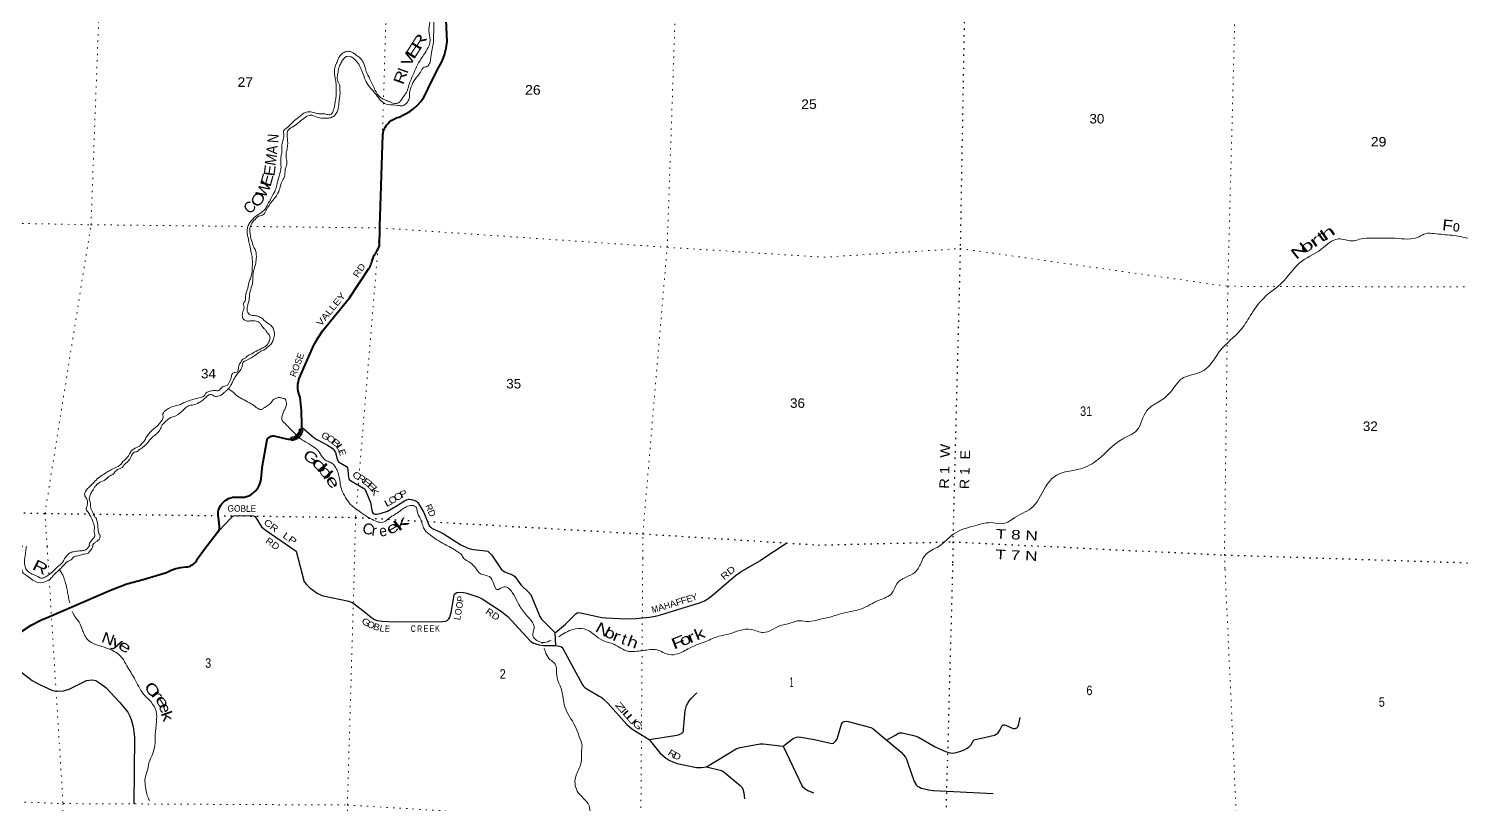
# Model space of a CAD drawing. Header units: feet. Extents: x -509309 to -252658, y -547785 to -360805.
# Drawn here: x -459270 to -432959, y -503680 to -489433 of the extents above; entities that cross this region are included whole.
import ezdxf
from ezdxf.enums import TextEntityAlignment as Align

# ---------------------------------------------------------------- set-up
doc = ezdxf.new("R2010")
doc.units = ezdxf.units.FT
doc.header["$LTSCALE"] = 80
doc.header["$PDMODE"] = 32
doc.header["$PDSIZE"] = 40
doc.linetypes.add('DOTTED', pattern=[1.5, 0.3, -1.2])
for name, color, linetype, lineweight in [('26', 7, 'Continuous', 40), ('27', 7, 'Continuous', 13), ('29', 7, 'Continuous', 25), ('39', 7, 'Continuous', 13), ('6', 7, 'DOTTED', 25), ('61', 7, 'Continuous', 13), ('7', 7, 'DOTTED', 13)]:
    doc.layers.add(name, color=color, linetype=linetype, lineweight=lineweight)
doc.layers.add('30', color=7, linetype='Continuous')
doc.layers.add('41', color=7, linetype='Continuous')

msp = doc.modelspace()

# ---------------------------------------------------------------- linework, layer by layer
at = {"layer": '26'}
for points in [[(-454254.26, -496788.14), (-454252.34, -496776.05), (-454251.76, -496771.42), (-454251.34, -496750.6), (-454253.24, -496725.41), (-454253.81, -496700.6), (-454259.51, -496448.29), (-454282.82, -496198.5), (-454294.68, -496173.12), (-454309.58, -496132.4), (-454320.15, -496090.35), (-454326.26, -496047.43), (-454327.85, -496004.1), (-454324.91, -495960.85), (-454317.45, -495918.14), (-454305.58, -495876.44), (-454261.28, -495759.49), (-454056.35, -495302.69), (-454043.16, -495273.15), (-453962.42, -495118.88), (-453865.99, -494973.9), (-453379.01, -494378.2), (-453022.19, -493839.73), (-453005.67, -493814.81), (-452994.46, -493789.73), (-452984.11, -493766.56), (-452972.9, -493741.49), (-452966.03, -493716.56), (-452933.85, -493602.35), (-452927.8, -493595.4), (-452896, -493554), (-452868.7, -493509.5), (-452846.21, -493462.4), (-452828.76, -493413.2), (-452823.48, -493117.05), (-452823.08, -493094.42), (-452822.18, -493067.05), (-452767.15, -491385.27), (-452761.34, -491351.01), (-452750.78, -491312.21), (-452736.22, -491274.73), (-452717.83, -491238.98), (-452695.8, -491205.35), (-452670.37, -491174.2), (-452641.83, -491145.89), (-452610.49, -491120.71), (-452576.68, -491098.94), (-452540.79, -491080.83), (-452503.2, -491066.57), (-452464.32, -491056.32), (-452372.28, -491009.28), (-452350.74, -490998.6), (-452271.4, -490952.49), (-452197.31, -490898.34), (-452129.29, -490836.75), (-452068.08, -490768.38), (-452014.35, -490693.99), (-451968.69, -490614.39), (-451931.6, -490530.46), (-451773.54, -490206.58), (-451734.66, -490142.81), (-451678.4, -490030.44), (-451634.2, -489912.8), (-451602.54, -489791.18), (-451583.77, -489666.93), (-451609.61, -489147.99)], [(-456045.7, -498999.66), (-455800.09, -498682.98), (-455792.4, -498675.35), (-455785.54, -498666.97), (-455779.6, -498657.91), (-455774.64, -498648.28), (-455770.71, -498638.19), (-455767.86, -498627.74), (-455766.12, -498617.05), (-455765.51, -498606.23), (-455766.02, -498595.42), (-455767.6, -498585.03), (-455774.47, -498456.42), (-455777.69, -498445.96), (-455785.34, -498413.23), (-455789.52, -498379.89), (-455790.2, -498346.28), (-455787.36, -498312.8), (-455781.03, -498279.79), (-455771.29, -498247.62), (-455758.24, -498216.65), (-455742.02, -498187.21), (-455722.82, -498159.63), (-455700.84, -498134.21), (-455676.32, -498111.22), (-455649.53, -498090.92), (-455620.77, -498073.54), (-455590.34, -498059.25), (-455558.6, -498048.23), (-455525.87, -498040.58), (-455492.52, -498036.4), (-455315.93, -498040.46), (-455305.99, -498038.4), (-455266.71, -498027.53), (-455228.79, -498012.62), (-455192.63, -497993.83), (-455158.63, -497971.36), (-455127.17, -497945.46), (-455098.59, -497916.41), (-455073.2, -497884.54), (-455051.28, -497850.18), (-455033.08, -497813.72), (-455018.78, -497775.56), (-455008.55, -497736.12), (-455002.5, -497695.82), (-454973.86, -497453.84), (-454896.16, -497016.76), (-454895.84, -497012.03), (-454894.2, -497000.63), (-454891.39, -496989.46), (-454887.42, -496978.65), (-454882.35, -496968.31), (-454876.22, -496958.56), (-454869.11, -496949.5), (-454861.09, -496941.23), (-454852.24, -496933.85), (-454842.68, -496927.44), (-454832.5, -496922.06), (-454821.81, -496917.77), (-454810.73, -496914.62), (-454799.38, -496912.65), (-454787.89, -496911.87), (-454776.38, -496912.31), (-454764.98, -496913.94), (-454513.31, -496970.61), (-454496.76, -496973.25), (-454475.92, -496974.66), (-454455.17, -496974.07)], [(-454455.17, -496974.07), (-454420.51, -496967.06), (-454393.91, -496956.93), (-454351.14, -496933.91), (-454323.82, -496911.28), (-454299.37, -496885.22), (-454286, -496865.63), (-454269.35, -496834.46), (-454254.26, -496788.14)], [(-456236.78, -499261.39), (-456218.81, -499244.23), (-456202.73, -499225.28), (-456188.72, -499204.76), (-456176.93, -499182.88), (-456173.57, -499175.45), (-456045.7, -498999.66)], [(-459404, -500503.33), (-459225.14, -500387.8), (-459035.17, -500291.61), (-458900.93, -500237.86), (-457764.01, -499748.08), (-457466.8, -499631.91), (-457166.8, -499549.16), (-456738, -499419.46), (-456654.09, -499380.49), (-456566.57, -499350.52), (-456476.39, -499329.85), (-456384.54, -499318.73), (-456372.16, -499317.97), (-456347.53, -499314.65), (-456323.39, -499308.77), (-456299.99, -499300.4), (-456277.6, -499289.63), (-456256.45, -499276.58), (-456236.78, -499261.39)]]:
    msp.add_lwpolyline(points, dxfattribs=at)
at = {"layer": '29'}
for p, q in [((-445343.44, -498880.1), (-445827.19, -499199.2)), ((-449589.87, -500760.73), (-449601.8, -500532.57))]:
    msp.add_line(p, q, dxfattribs=at)
for points in [[(-454251.02, -496754.82), (-454031.41, -496944.5), (-453979.58, -496977.3), (-453848.07, -497046.18), (-453779.88, -497083.3), (-453700.41, -497134.26), (-453667.81, -497164.84), (-453657.62, -497179.11), (-453636.81, -497216.72), (-453596.49, -497356.47), (-453588.82, -497373.82), (-453578.06, -497388.5), (-453435.5, -497472.67), (-453424.77, -497481.87), (-453413.07, -497499.61), (-453408.78, -497539.88), (-453393.18, -497678.6), (-453388.09, -497698.98), (-453376.33, -497718.42), (-453360.58, -497732.62), (-453331.58, -497749.91), (-453123.73, -497872.23), (-453111.49, -497879.87), (-453105.55, -497884.62), (-453098.25, -497890.06), (-453090.78, -497899.91), (-453077.51, -497925.95), (-452993.91, -498136.5), (-452958.67, -498308.48), (-452946.44, -498326.83), (-452922.21, -498342.68), (-452897.54, -498351.29), (-452877.16, -498353.33), (-452811.95, -498339.06), (-452681.88, -498292.18), (-452500.16, -498191.86), (-452367.72, -498102.59), (-452330.27, -498085.18), (-452290.29, -498076.09), (-452237.3, -498080.16), (-452180.25, -498096.47), (-452142.64, -498115.02), (-452123.19, -498135.2), (-452012.69, -498319.01), (-451911.74, -498563.31), (-451886.89, -498590.86), (-451858.75, -498612.24), (-451720.95, -498672.01), (-451657.01, -498703.98), (-451331.35, -498912.08), (-451216.85, -498966.97), (-451159.79, -498987.35), (-451103.34, -498997.16), (-450878.57, -499022.01), (-450839.62, -499031.36), (-450762.6, -499103.39)], [(-455780.23, -498659.14), (-455550.57, -498416.82), (-455522.17, -498388), (-455507.86, -498381.02), (-455401.89, -498376.94), (-455147.22, -498383.92), (-455110.54, -498396.15), (-454992.35, -498581.66), (-454959.03, -498615.19), (-454910.84, -498650.97), (-454360.12, -499032.89)], [(-454360.12, -499032.89), (-454207.52, -499592.38), (-454167.51, -499641.27), (-454106.93, -499703.78), (-453970.43, -499800.81), (-453909.36, -499833.16), (-453861.43, -499852.07), (-453392.07, -499948.16), (-453314.61, -499979.02), (-453108.06, -500138.92), (-452971.77, -500246.44), (-452917.88, -500282.37), (-452869.8, -500302.34), (-452777.78, -500314.71), (-452553.82, -500329.96), (-451667.76, -500321.9), (-451612.08, -500314.71), (-451583.6, -500300.68), (-451554.6, -500271.59), (-451534.84, -500239.24), (-451510.31, -500157.3), (-451455.41, -499835.72), (-451450.42, -499822.37), (-451439.65, -499809.79), (-451405.52, -499790.03), (-451355.23, -499782.84), (-451286.98, -499787.22), (-451222.31, -499799.01), (-451003.18, -499876.28), (-450940.05, -499904.37), (-450588.27, -500136.83), (-450516.66, -500190.25), (-450467.93, -500232.06), (-450059.1, -500678.49), (-450042.25, -500692.06), (-450013.51, -500711.82), (-449956.03, -500733.39), (-449894.96, -500749.56), (-449813.88, -500762.72), (-449595.87, -500760.68)], [(-450762.6, -499103.39), (-450606.24, -499339.91), (-450590.08, -499358.78), (-450557.42, -499389.69), (-450525.42, -499410.89), (-450502.96, -499420.77), (-450383.52, -499464.8), (-450365.56, -499473.78), (-450350.31, -499487.58), (-450326.05, -499516.91), (-450229.76, -499646.7), (-450075.36, -499797.97), (-450065.47, -499806.95), (-450053.47, -499821.01), (-450048.53, -499828.65), (-450041.54, -499842.44), (-449882.37, -500227.11), (-449871.2, -500246.08), (-449850.93, -500276.52), (-449832.07, -500298.08), (-449601.8, -500532.57)], [(-449601.8, -500532.57), (-449412.36, -500372.24), (-449223.16, -500178.58), (-449196.49, -500164.13), (-449172.87, -500158.81), (-449136.94, -500162.41), (-449048.68, -500183.46), (-448745.26, -500246.21), (-448668.13, -500255.85), (-448298.12, -500275.61), (-448121.49, -500267.83), (-447867.03, -500243.27), (-447762.85, -500225.3), (-447684.95, -500205.74), (-446947.37, -499980.92), (-446858.58, -499939.11), (-446778.53, -499891.08), (-446637.14, -499779.06), (-446286.37, -499477.79), (-446182.19, -499402.32), (-445827.19, -499199.2)], [(-459857, -500909.53), (-459203.19, -501404.38), (-459085.85, -501475.49), (-458830.8, -501586.9), (-458787.69, -501597.68), (-458733.01, -501602.66), (-458633.22, -501594.09), (-458526.66, -501562.51), (-458205.74, -501407.21), (-458159.04, -501396.43), (-458105.14, -501392.26), (-458036.9, -501407.21), (-457943.81, -501465.73), (-457853.7, -501536.59), (-457592.94, -501808.97), (-457451.36, -501989.4), (-457411.84, -502061.27), (-457389.77, -502120.88), (-457350.77, -502258.93), (-457332.8, -502388.31), (-457328.76, -502451.51), (-457337.84, -503672.87)], [(-449595.87, -500760.68), (-449526.72, -500773.35), (-449497.98, -500782.34), (-449478.22, -500791.32), (-449458.38, -500815.93), (-449099.22, -501484.94), (-449080.86, -501507.72), (-449056.27, -501531.16), (-449018.39, -501560.41), (-448790.32, -501690.16), (-448756.15, -501709.55), (-448725.62, -501734.71), (-448635.53, -501823.58), (-448287.34, -502212.69), (-448243.44, -502253.21), (-448190.34, -502295.35), (-447873.57, -502486.6)], [(-447873.57, -502486.6), (-447400.96, -502416.83), (-447364.53, -502409.47), (-447335.35, -502401.37), (-447299.49, -502386.51), (-447280.11, -502376.67), (-447267.09, -502369.03), (-447256.76, -502358.7), (-447250.99, -502346.98), (-447246.88, -502332.65), (-447241.93, -502302.24), (-447210.84, -501960.43), (-447202.43, -501916.2), (-447186.26, -501864.09), (-447162.91, -501819.17), (-447135.97, -501772.45), (-447104.8, -501733.33), (-447001.89, -501632.23)], [(-444836.8, -502486.1), (-444546.44, -502557.59), (-444516.51, -502559.73), (-444488.96, -502554.11), (-444452.38, -502519.09), (-444431, -502489.15), (-444415.33, -502459.25), (-444342.83, -502205.83), (-444317.7, -502172.64), (-444294.19, -502157.67), (-444257.85, -502153.39), (-444218.16, -502160.16), (-443802.51, -502271.02), (-443767.05, -502287.59), (-443576.21, -502447.94), (-443247.55, -502719.41), (-443203.95, -502769.31), (-443167.61, -502814.22), (-443148.37, -502848.44), (-443121.44, -502924.63), (-443009.66, -503260), (-442992.31, -503293.26), (-442972.63, -503320.47), (-442947.42, -503344.59), (-442911.35, -503366.02), (-442876.87, -503380.94), (-442819.15, -503398.05), (-442742.19, -503415.16), (-442655.12, -503425.63), (-441555.59, -503483.74)], [(-443513.04, -502500.12), (-443365.9, -502416.02), (-443295.18, -502371.28), (-443274.49, -502365.12), (-443236.01, -502369.39), (-443041.48, -502407.89), (-442974.58, -502425.85), (-442930.31, -502444.24), (-442624.62, -502623.5), (-442545.52, -502660.24), (-442430.08, -502707.29), (-442348.85, -502732.95), (-442299.15, -502740.38), (-442235.55, -502730.81), (-442152.18, -502705.15), (-442076.21, -502672.6), (-442032.47, -502647.41), (-441999.46, -502625.97), (-441966.2, -502591.81), (-441915.46, -502509.24), (-441908.48, -502497.71), (-441887.1, -502489.15), (-441772.85, -502465.94), (-441532.09, -502406.53), (-441502.31, -502392.92), (-441491.62, -502386.5), (-441472.39, -502371.53), (-441433.9, -502320.21), (-441391.12, -502232.75), (-441376.19, -502219.69), (-441350.53, -502219.69), (-441311.17, -502230.33), (-441220.13, -502273.16), (-441188.36, -502286.97), (-441156, -502288.13), (-441134.62, -502281.71), (-441123.93, -502275.29), (-441104.69, -502253.91), (-441093.39, -502226.66), (-441058.82, -502082.86)], [(-447873.57, -502486.6), (-447675.82, -502734.44), (-447630.36, -502779.18), (-447580.07, -502820.51), (-447506.42, -502869.03), (-447427.39, -502906.72), (-447359.13, -502928.33), (-447008.26, -503000.51), (-446919.05, -503005.59), (-446824.2, -502992.17)], [(-446824.2, -502992.17), (-446279.25, -502662.99), (-446240.09, -502646.21), (-446202.37, -502635.42), (-445834.14, -502570.73), (-445778.41, -502567.47), (-445410.82, -502610.79), (-445230.6, -502471.9), (-445169.35, -502446.92), (-445133.6, -502439.56), (-445086.9, -502443.15), (-444836.8, -502486.1)], [(-445410.82, -502610.79), (-445061.75, -503348.82), (-445015.89, -503390.54), (-444961.16, -503424.29), (-444855.71, -503468.12)], [(-446824.2, -502992.17), (-446570.59, -503050.52), (-446531.07, -503064.89), (-446495.11, -503091.15), (-446200.56, -503334.44), (-446166.44, -503372.17), (-446153.91, -503398.3), (-446135.9, -503467.41), (-446125.52, -503576.6)]]:
    msp.add_lwpolyline(points, dxfattribs=at)
at = {"layer": '39'}
msp.add_line((-449845.41, -500709.28), (-449835.82, -500732.49), dxfattribs=at)
for points in [[(-450350.35, -485054.84), (-450341.98, -485215.77), (-450330.61, -485348.68), (-450304.7, -485468.04), (-450265.48, -485551.72), (-450211.56, -485674.05), (-450170.9, -485773.83), (-450137.56, -485853.29), (-450092.4, -485939.17), (-450030.03, -486049.74), (-449962.84, -486194.62), (-449903.4, -486331.19), (-449837.02, -486441.9), (-449750.13, -486597.49), (-449685.97, -486714.15), (-449656.29, -486783.44), (-449634.84, -486858.47), (-449605.51, -486937.79), (-449541.41, -487056.45), (-449523.06, -487105.27), (-449508.43, -487145.93), (-449509.91, -487188.05), (-449533.23, -487279.61), (-449581.07, -487326.16), (-449633.51, -487332.39), (-449684.22, -487346.71), (-449739.3, -487370.93), (-449802.62, -487400.88), (-449842.36, -487445.7), (-449891.92, -487484.15), (-449969.35, -487515.63), (-450013.7, -487520.13), (-450095.94, -487517.31), (-450183.06, -487482.19), (-450249.99, -487443.75), (-450332.75, -487398.74), (-450474.04, -487361.76), (-450570.61, -487366.47), (-450753.15, -487360.2), (-450859.46, -487356.55), (-450980.15, -487418.67), (-451042.76, -487428.57), (-451170.12, -487452.31), (-451252.86, -487463.52), (-451364.04, -487483.8), (-451442.76, -487495.15), (-451489.54, -487511.61), (-451549.27, -487553.74), (-451589.58, -487614.6), (-451622, -487679.75), (-451626.99, -487763.91), (-451625.26, -487772), (-451635.04, -487878.09), (-451640.44, -487974.29), (-451658.31, -488082.1), (-451663.67, -488120.07), (-451628.27, -488141.36), (-451590.09, -488140.67), (-451553.25, -488178.08), (-451543.77, -488250.69), (-451562.95, -488282.16), (-451618.89, -488330.44), (-451680.91, -488380.51), (-451708.83, -488431.76), (-451719.54, -488507.69), (-451724.38, -488587.85), (-451730.73, -488653.89), (-451753.41, -488727.41), (-451807.18, -488827.97), (-451850.27, -488910.82), (-451865.21, -488992.63), (-451870.55, -489086.82), (-451881.62, -489172.79), (-451883.96, -489238.97), (-451900.9, -489320.71), (-451918.54, -489478.74), (-451907.33, -489559.44), (-451898.84, -489660.13), (-451917.72, -489739.8), (-451990.88, -489877.84), (-452041.79, -489954.41), (-452067.28, -489993.69), (-452120.68, -490084.22), (-452170.57, -490188.93), (-452214.24, -490287.83), (-452258.11, -490392.74), (-452293.82, -490493.92), (-452333.96, -490607), (-452399.48, -490699.12), (-452477.1, -490792.84), (-452547.87, -490806.47), (-452649.04, -490770.87), (-452738.17, -490735.68), (-452809.04, -490695.1), (-452876.63, -490618.48), (-452927.46, -490522.36), (-452976.14, -490422.3)], [(-455154.8, -493991.92), (-455138.87, -493882.03), (-455106.61, -493764.67), (-455090.67, -493654.78), (-455103.56, -493507.76), (-455141.12, -493434.18), (-455175.41, -493324.57), (-455198.51, -493239.45), (-455202.9, -493193.11), (-455210.94, -493136.61), (-455205.58, -493098.65), (-455183.05, -493029.14), (-455111.44, -492935.22), (-455024.86, -492871.93), (-455014.83, -492872.27), (-454889.44, -492734.01), (-454771.16, -492569.41), (-454705.71, -492479.29), (-454657.54, -492366.49), (-454619.05, -492243.32), (-454573.74, -492154.52), (-454556.67, -492012.54), (-454526.62, -491901.12), (-454539.27, -491804.31), (-454535.37, -491694), (-454515.78, -491594.28), (-454514.39, -491497.94), (-454523.3, -491409.29), (-454501.07, -491291.58), (-454400.3, -491224.76), (-454295.02, -491144.05), (-454187.67, -491061.39), (-454097.92, -491022.31), (-453972.68, -491058.73), (-453866.93, -491078.43), (-453772.44, -491075.65), (-453707.75, -491063.82), (-453639.79, -491015.95), (-453583.38, -490897.41), (-453568.75, -490767.4), (-453552.53, -490649.48), (-453552.86, -490545.06), (-453561.99, -490462.42), (-453586.51, -490417.4), (-453601.37, -490326.53), (-453587.94, -490230.61), (-453582.23, -490182.62), (-453562.05, -490123.07), (-453527.19, -490045.96), (-453476.57, -489977.42), (-453453.65, -489954.11), (-453382.95, -489942.48), (-453263.07, -490016.88), (-453167.87, -490164.72), (-453099.89, -490343.76), (-453032, -490468.57), (-452931.87, -490590.48), (-452847.37, -490699.8), (-452762.22, -490791.08), (-452492.91, -490842.49), (-452404.79, -490849.54), (-452330.81, -490801.88), (-452281.48, -490713.21), (-452275.93, -490613.01), (-452228.42, -490462.03), (-452155.62, -490334.02), (-452073.63, -490230.41), (-452012.41, -490146.17), (-451949.45, -490126.25), (-451898.68, -490053.69), (-451874.04, -489867.8), (-451847.87, -489752.24), (-451834.32, -489596.08), (-451829.09, -489391.45), (-451823.85, -489243.04), (-451818.82, -489100.65), (-451804.02, -489022.85), (-451702.99, -488891.78), (-451662.72, -488718.47), (-451615.35, -488571.51), (-451622.34, -488484.93), (-451639.63, -488406.03), (-451590.64, -488383.61), (-451530.48, -488329.46), (-451501.41, -488302.34), (-451469.57, -488197.01), (-451477.54, -488138.51), (-451526.65, -488050.48), (-451547.23, -488007.61), (-451551.26, -487951.25), (-451542.76, -487881.26), (-451533.49, -487789.21), (-451510.66, -487711.68), (-451483.4, -487622.26), (-451427.69, -487580), (-451306.41, -487558.06), (-451181.33, -487542.28)], [(-452976.14, -490422.3), (-453018.94, -490326.46), (-453060.17, -490242.71), (-453090.8, -490143.27), (-453142.71, -490021.01), (-453187.15, -489971.29), (-453253.51, -489916.81), (-453310.4, -489878.71), (-453363.71, -489852.78), (-453423.89, -489850.72), (-453493.08, -489876.45), (-453563.69, -489942.3), (-453596.69, -490023.49), (-453635.98, -490112.5), (-453652.93, -490194.24), (-453651.68, -490272.6), (-453640.26, -490347.28), (-453625.68, -490446.18), (-453622.43, -490524.6), (-453621.82, -490621), (-453626.52, -490697.14), (-453644.03, -490794.93), (-453654.46, -490862.84), (-453692.6, -490975.99), (-453713.72, -491005.38), (-453774.18, -491011.34), (-453845.97, -490996.82), (-453940.32, -490995.59), (-454014.05, -490979), (-454065.77, -490965.18), (-454115.85, -490961.45), (-454166.21, -490965.75), (-454256.24, -491012.85), (-454316.4, -491067.01), (-454407.35, -491140.19), (-454484.41, -491217.86), (-454540.2, -491262.13), (-454588.03, -491308.68), (-454582.77, -491387.17), (-454604.72, -491496.85), (-454620.16, -491592.7), (-454619.69, -491693.12), (-454634.63, -491774.93), (-454639.62, -491859.09), (-454637.73, -491919.4), (-454635.77, -491977.69), (-454653.21, -492073.48), (-454676.46, -492163.04), (-454713.8, -492310.34), (-454743.21, -492403.71), (-454779.86, -492474.74), (-454827.39, -492569.49), (-454835.91, -492583.25), (-454889.39, -492675.79), (-454928.05, -492746.74), (-455029.46, -492831.61), (-455095.35, -492877.54), (-455205.91, -492994.22), (-455244.57, -493065.18), (-455255.36, -493143.12), (-455253.83, -493213.45), (-455234.59, -493294.43), (-455224.83, -493359.02), (-455208.76, -493415.79), (-455183.2, -493545.18), (-455164.54, -493642.2), (-455161.85, -493736.67), (-455163.11, -493828.99), (-455170.52, -493925.12), (-455198.28, -494028.58), (-455226.9, -494099.89), (-455241.63, -494175.68), (-455288.2, -494356.81), (-455305.57, -494450.58), (-455326.62, -494477.97), (-455316.57, -494534.54), (-455333.87, -494626.31), (-455345.44, -494726.31), (-455336.47, -494756.74), (-455311.24, -494781.7), (-455285.52, -494792.63), (-455257.79, -494803.62), (-455191.39, -494799.88), (-455147.18, -494799.39), (-455091.16, -494805.33), (-455051.47, -494818.74), (-455014.42, -494850.13), (-454999.22, -494874.75), (-454949.26, -494938.71), (-454914.5, -494978.05), (-454893.64, -495012.9), (-454866.55, -495041.95), (-454847.41, -495068.71), (-454839.72, -495135.23), (-454870.36, -495206.47), (-454900.14, -495253.64), (-454965.82, -495293.55)], [(-442885.97, -499255.83), (-442796.42, -499090.45), (-442555.32, -498941.64), (-442278.84, -498711.03), (-441895.29, -498562.48), (-441559.37, -498507.58), (-441371.04, -498524.65), (-441158.59, -498411.54), (-440824.41, -498211.98), (-440561.04, -497794.35), (-440392, -497634.34), (-439952.76, -497516.81), (-439627.04, -497345.24), (-439195.9, -496976.49), (-438918.42, -496810.18), (-438734.16, -496447.52), (-438559.48, -496311.71), (-438334.21, -496148.58), (-438086.87, -495857.24), (-437804.47, -495761.31), (-437656.81, -495685.33), (-437386.61, -495344.14), (-437015.62, -494972.41), (-436836.92, -494708.1), (-436589.01, -494380.61), (-436239.27, -494084.88), (-435941.02, -493746.15), (-435525.53, -493479.59), (-435223.69, -493295.59), (-434929.27, -493328.42), (-434794.28, -493292.41), (-434603.47, -493279.39), (-434116.04, -493287.17), (-433885.43, -493294.88), (-433736.33, -493255.07), (-433621.08, -493198.66), (-433456.54, -493197.27), (-433298.29, -493213.86), (-432975.85, -493251.15), (-432793.89, -493290.22), (-432525.13, -493296.52), (-432183.72, -493275.86), (-431784.92, -493177.78), (-431525.25, -493123.67), (-431364.59, -493114.18), (-431157.18, -493193.83), (-431072.18, -493275.54), (-430900.44, -493326.5), (-430729.03, -493399.54), (-430317.07, -493613.03), (-429979.09, -493811.27), (-429690.64, -493968.55), (-429517.23, -494041.62), (-429390.1, -493995.44), (-429241.81, -494134.41), (-428968.67, -494245.24), (-428478, -494429.85), (-428084.64, -494550.63), (-427677.74, -494703.78), (-427318.27, -494938.52), (-427254.84, -494987.74), (-427152.98, -495017.49), (-427035.39, -495067.58), (-426814.13, -495159.51), (-426671.74, -495163.79), (-426530.37, -495232.34), (-426377.65, -495345.26), (-426188.26, -495422.61), (-426016.86, -495495.66), (-425747.67, -495602.4), (-425528.08, -495800.76), (-425273.88, -495967.54), (-424845.59, -496291.77), (-424502.78, -496437.86), (-424279.07, -496501.69), (-423962.61, -496408.32), (-423794.5, -496563.67), (-423667.37, -496772.61), (-423551.97, -496834.72), (-423421.82, -496979.42), (-423385.9, -497247.16), (-423327.64, -497370.63), (-423106.32, -497458.53), (-422338.47, -497752.03), (-421903.52, -497907.63), (-421754.8, -497891.92), (-421616.05, -497872.04), (-421540.49, -497915.43), (-421453.95, -497898.74), (-421245.36, -497775.52), (-421013.68, -497714.94)], [(-457605.06, -497516.59), (-457574.49, -497505.08), (-457503.66, -497433.22), (-457451.81, -497386.81), (-457399.19, -497318.34), (-457370.91, -497257.06), (-457349.79, -497227.67), (-457310.9, -497206.91), (-457270.5, -497200.27), (-457253.6, -497176.75), (-457237.13, -497165.27), (-457150.54, -497101.98), (-457102.84, -497059.45), (-457048.28, -496993.05), (-456993.93, -496932.67), (-456954.9, -496907.91), (-456913.36, -496869.17), (-456852.28, -496788.95), (-456838.97, -496753.26), (-456815.42, -496711.9), (-456763.22, -496655.46), (-456688.66, -496591.76), (-456568.4, -496541.68), (-456415.57, -496422.43), (-456332.99, -496359), (-456260.21, -496345.44), (-456142.17, -496301.3), (-456072.2, -496253.51), (-456008.03, -496199.49), (-455960.48, -496160.96), (-455915.99, -496152.45), (-455884.53, -496171.6), (-455836.89, -496187.29), (-455770.2, -496175.53), (-455708.89, -496145.51), (-455673.44, -496108.57), (-455634.19, -496077.79), (-455577.91, -496019.49), (-455547.91, -495966.3), (-455508.9, -495885.32), (-455459.79, -495802.67), (-455436.66, -495773.34), (-455373.57, -495693.18), (-455351.82, -495645.74), (-455322.34, -495550.37), (-455287.53, -495531.49), (-455191.48, -495484.59), (-455113.48, -495437.07), (-455020.59, -495365.96), (-454953.26, -495336.15), (-454895.61, -495295.96), (-454839.68, -495247.68), (-454788.91, -495175.13), (-454761.72, -495087.71), (-454765.71, -494973.12), (-454803.35, -494901.55), (-454871.71, -494847), (-454942.08, -494792.37), (-455004.5, -494740.03), (-455079.66, -494707.33), (-455159.76, -494700.56), (-455234.71, -494661.85), (-455256.8, -494604.86), (-455243.29, -494506.94), (-455218.84, -494383.28), (-455202.27, -494255.34), (-455161.35, -494120.21), (-455154.8, -493991.92)], [(-454965.82, -495293.55), (-455008.72, -495314.16), (-455127.4, -495376.35), (-455186.85, -495410.45), (-455254.39, -495446.28), (-455293.92, -495485.08), (-455349.14, -495513.31), (-455370.83, -495558.74), (-455396.11, -495592.01), (-455419.07, -495673.55), (-455433.23, -495733.3), (-455483.88, -495745.62), (-455527, -495772.25), (-455551.47, -495839.68), (-455591.26, -495942.73), (-455626.92, -495985.68), (-455675.56, -495998.06), (-455739.3, -496040.05), (-455787, -496082.59), (-455843.02, -496076.65), (-455935.93, -496091.53), (-456007.2, -496119.2), (-456034.91, -496164.43), (-456118.85, -496209.74), (-456299.29, -496257.76), (-456429.58, -496307.5), (-456503.14, -496343.12), (-456598.27, -496363.95), (-456704.42, -496412.51), (-456739.37, -496435.41), (-456804.18, -496507.48), (-456802.29, -496567.78), (-456830.85, -496637.08), (-456875.03, -496693.79), (-457117.07, -496950.53), (-457136.54, -496990.02), (-457174.35, -497036.91), (-457236.86, -497101.03), (-457343.16, -497153.6), (-457407.96, -497225.67), (-457438.03, -497280.86), (-457538, -497381.84), (-457594.71, -497452.18), (-457725.57, -497517.96), (-457809.58, -497565.28), (-457897.89, -497620.47), (-457986.41, -497681.69), (-458075.86, -497768.98), (-458171.67, -497866.08), (-458228.31, -497934.42), (-458240.61, -497998.25), (-458210.64, -498059.52), (-458186.9, -498126.59), (-458203.85, -498208.34), (-458208.27, -498276.46), (-458179.45, -498313.59), (-458133.93, -498389.45), (-458089.26, -498489.37), (-458062.57, -498586.67), (-458064.11, -498687.02), (-458052.2, -498747.66), (-458073.53, -498783.07), (-458119.72, -498839.72), (-458151.36, -498882.81), (-458160.17, -498904.59), (-458148.56, -498917.04), (-458148, -498922.26)], [(-455601.69, -496053.59), (-455511, -496114.05), (-455461, -496164.05), (-455343, -496236.05), (-455222, -496301.05), (-455136, -496352.05), (-455038, -496419.05), (-454994, -496425.05), (-454949, -496400.05), (-454887, -496362.05), (-454821, -496308.05), (-454785, -496255.05), (-454732, -496223.05), (-454683, -496209.05), (-454611, -496219.05), (-454552, -496245.05), (-454541, -496284.05), (-454537, -496342.05), (-454559, -496412.05), (-454590, -496473.05), (-454614, -496546.05), (-454621, -496611.05), (-454561, -496687.05), (-454507, -496739.05), (-454412, -496837.05), (-454355.01, -496896.17)], [(-454355.01, -496896.17), (-454244, -496989.05), (-454191, -497019.05), (-454050, -497106.05), (-453946, -497192.05), (-453910, -497249.05), (-453818, -497359.05), (-453735, -497396.05), (-453628, -497500.05), (-453589, -497592.05), (-453563, -497701.05), (-453541, -497826.05), (-453507, -497942.05), (-453431, -498073.05), (-453331, -498199.05), (-453206, -498292.05), (-453057, -498395.05), (-452935, -498458.05), (-452818, -498500.05), (-452716, -498477.05), (-452673, -498444.05), (-452572, -498372.05), (-452502, -498330.05), (-452416, -498267.05), (-452338, -498217.05), (-452226, -498189.05), (-452149, -498229.05), (-452136, -498298.05), (-452069, -498449.05), (-452033, -498559.05), (-451995, -498640.05), (-451892, -498736.05), (-451771, -498821.05), (-451633, -498902.05), (-451522, -498960.05), (-451456, -498998.05), (-451403, -499036.05), (-451348, -499070.05), (-451319, -499093.05)], [(-457836.18, -497692.87), (-457788, -497654.05), (-457740, -497628.05), (-457691, -497584.05), (-457638, -497530.05), (-457605.06, -497516.59)], [(-458087.84, -498930.74), (-458090.46, -498921.04), (-458081.51, -498895.25), (-458056.8, -498878.02), (-458011.4, -498843.44), (-457976.23, -498814.53), (-457959.85, -498748.83), (-457987.6, -498681.61), (-457993.57, -498623.18), (-458014.76, -498483.9), (-458034.56, -498418.96), (-458071.25, -498377.55), (-458089.4, -498322.71), (-458115.64, -498269.6), (-458133.86, -498216.77), (-458140.84, -498130.18), (-458160.14, -498051.21), (-458147.04, -498021.54), (-458118.41, -497950.24), (-458095.07, -497914.9), (-458067.3, -497867.66), (-458031.49, -497820.7), (-458004.5, -497795.52), (-457944.84, -497755.4), (-457836.18, -497692.87), (-457824.69, -497675.59)], [(-459385.12, -498933.47), (-459418.89, -499007.42), (-459441, -499078.96), (-459448.01, -499183.02), (-459433.65, -499241.59), (-459397.16, -499366.99), (-459382.58, -499417.55), (-459317.91, -499469.59), (-459219.76, -499542.67), (-459117.15, -499599.84), (-458990.88, -499601.56), (-458854.23, -499521.38), (-458798.24, -499456.87), (-458726.16, -499390.82), (-458637.37, -499301.2), (-458587.67, -499246.53), (-458528.36, -499206.17), (-458481.54, -499181.48), (-458442.09, -499134.53), (-458369.39, -499116.62), (-458270.31, -499087.46), (-458179.46, -499066.09), (-458135.89, -499015.24), (-458108.81, -498979.94), (-458098.63, -498958.74)], [(-459310.05, -498935.17), (-459320.44, -499000.31), (-459331.05, -499090.23), (-459345.72, -499182.03), (-459347.11, -499230.11), (-459338.94, -499294.52), (-459311.14, -499373.54), (-459226.78, -499438.19), (-459133.78, -499481.04), (-459098.18, -499498.14), (-459032.88, -499528.14), (-458953.82, -499498.39), (-458830.91, -499407.78), (-458738.11, -499318.28), (-458678.51, -499267.91), (-458641.18, -499224.89), (-458611.41, -499165.62), (-458563.66, -499108.88), (-458504.06, -499058.5), (-458421.23, -499036.89), (-458308.53, -499022.17), (-458242.13, -499014.11), (-458205.38, -498991.13), (-458180.59, -498965.79), (-458174.31, -498957.56)], [(-458148, -498922.26), (-458155, -498932.05), (-458166, -498944.05), (-458174.31, -498957.56)], [(-458087.84, -498930.74), (-458091, -498938.05), (-458095, -498945.05), (-458098.7, -498959.01)], [(-451319, -499093.05), (-451276.88, -499161.66), (-451149.09, -499249.65), (-451065.43, -499338.35), (-450972.27, -499445.37), (-450809.32, -499496.3), (-450729.04, -499633.01), (-450669.83, -499735.02), (-450540.11, -499686.72), (-450388.63, -499787.44), (-450293.3, -499958.69), (-450162.9, -500165.06), (-449988.74, -500452.94), (-450010.57, -500584.63), (-449934.87, -500671.09), (-449795.61, -500709.29), (-449671.85, -500664.82)], [(-458699.77, -499379.57), (-458651.71, -499451.17), (-458625.39, -499512.1), (-458594.28, -499615.28), (-458572.49, -499694.13), (-458555.17, -499788.88), (-458536.01, -499889.71), (-458515.75, -499980.14)], [(-442885.96, -499255.82), (-442996.6, -499421.36), (-443169.1, -499511.97), (-443328.16, -499630.97), (-443416.09, -499801.71), (-443651.58, -499929.09), (-443974, -500086.7), (-444312.83, -500167.66), (-444581.42, -500248.15), (-444708.64, -500274.31), (-444797.53, -500297.65)], [(-458469.7, -500139.28), (-458419.44, -500228.01), (-458323.37, -500373.22), (-458278.63, -500490.84), (-458250.31, -500551.83), (-458196.82, -500643.64), (-458080.87, -500725.27), (-457924.11, -500782.03), (-457755.44, -500843.16), (-457557.08, -500987.37), (-457465.13, -501136.47), (-457327.47, -501369.12), (-457159.25, -501654.81), (-457023.06, -501799.2), (-456929.63, -501966.38), (-456923.38, -502167.08), (-456944.21, -502403.08), (-456953.81, -502597.3), (-456996.66, -502762.46), (-457061.26, -502916.96), (-457091.74, -503070.45), (-457134.19, -503221.59), (-457122.03, -503356.3), (-457090.64, -503519.64), (-457049.16, -503611.1)], [(-449532.22, -500601.2), (-449281.39, -500467.81), (-449070.52, -500455.99), (-448723.87, -500672.76), (-448525.33, -500740.79), (-448256.4, -500871.04), (-448095.9, -500867.76), (-447987.26, -500854.93), (-447730.31, -500844.47), (-447512.19, -500929.12), (-447331.2, -500910.4), (-447107.38, -500796.7), (-446831.52, -500686.54), (-446594.25, -500593.29), (-446414.62, -500552.48), (-446210.15, -500484.32), (-446001.17, -500468.44), (-445778.18, -500523.15), (-445463.8, -500398.09), (-445245.6, -500340.36), (-445150.46, -500309.09), (-444988.42, -500321.89), (-444795.17, -500297.35)], [(-449802.1, -500814.1), (-449800.73, -500817.41), (-449769.27, -500908.58), (-449690.42, -501025.2), (-449611.96, -501085.67), (-449578.67, -501182.9), (-449565.54, -501353.73), (-449491.01, -501550.43), (-449456.07, -501729.92), (-449424.51, -501887.26), (-449236.28, -502243.72), (-449163.17, -502420.33), (-449108.03, -502594.4), (-449117.85, -502726.45), (-449121.04, -502906.83), (-449207.57, -503126.84), (-449236.52, -503296.43), (-449194.42, -503436.03), (-449079.97, -503569.74), (-448975.72, -503709.18), (-448945.29, -503836.4), (-448908.38, -503877.59), (-448875.71, -503926.68), (-448811.64, -504068.94), (-448737.26, -504201.47), (-448669.23, -504345.85), (-448607.79, -504510.08), (-448539.61, -504718.62), (-448426.48, -504828.24), (-448301.31, -504868.03), (-448079.53, -504964.81), (-447913.5, -505047.92), (-447797.9, -505141.56), (-447703.18, -505194.49), (-447625.7, -505289.02), (-447588.86, -505402.39), (-447546.35, -505457.79), (-447544.03, -505586.19), (-447523.29, -505771.28), (-447320.3, -505893.57), (-447257.48, -506009.72), (-447102.21, -506118.58), (-446960.41, -506277.16), (-446829.74, -506543.7), (-446676.15, -506710.65), (-446575.21, -506825.93), (-446418, -506936.84), (-446375.83, -507004.26), (-446345.64, -507139.5), (-446309.87, -507429.3), (-446236.45, -507525.71), (-446126.52, -507607.16), (-445982, -507671.58), (-445820.25, -507694.4), (-445644.21, -507777.81), (-445501.29, -507828.14), (-445414.53, -507878.83), (-445291.67, -507998.76), (-445166.69, -508114.74), (-445076.72, -508193.59), (-444947.13, -508202.68)]]:
    msp.add_spline(points, degree=3, dxfattribs=at)
at = {"layer": '6'}
for points in [[(-441956.84, -481380.89), (-441976.19, -482752.11), (-442068.31, -488110.06), (-442162.5, -493471.99), (-442299.22, -498859.35), (-442301.57, -499267)], [(-462236.1, -498243.41), (-458971.56, -498336.59), (-458158.54, -498347.05)], [(-458080.82, -498348.05), (-453266.4, -498410.03), (-447991.06, -498711.68), (-444768.06, -498916.7)], [(-444768.06, -498916.7), (-442299.22, -498859.35), (-437305.12, -499099.84), (-432010.94, -499268.8), (-426706.25, -499407.78), (-421440.6, -499604.4), (-418580.67, -499709.13)], [(-442301.57, -499267), (-442427.38, -503940.87), (-442489.73, -509279.81), (-442592.75, -514419.02), (-442772.35, -519743.44), (-442935.9, -524991.75), (-443093.96, -530340.73), (-443113.21, -533948.92)]]:
    msp.add_lwpolyline(points, dxfattribs=at)
at = {"layer": '61'}
for p, q in [((-454445.31, -497004.83), (-454453.04, -496938.28)), ((-454444.18, -496945.19), (-454438.29, -496995.87)), ((-454292.16, -496793.44), (-454226.77, -496808.01)), ((-454236.41, -496814.05), (-454286.21, -496802.95))]:
    msp.add_line(p, q, dxfattribs=at)
for centre, radius, start, end in [((-454473.18, -496754.15), 185.23, 276.24172, 347.70438), ((-454473.18, -496754.14), 252.23, 276.3035, 347.70379), ((-454473.18, -496754.15), 193.23, 278.63223, 345.37152), ((-454473.18, -496754.14), 244.23, 278.2134, 345.80164)]:
    msp.add_arc(centre, radius, start, end, dxfattribs=at)
msp.add_point((-454286.21, -496802.95), dxfattribs=at)
at = {"layer": '7'}
msp.add_line((-458930.28, -498942.53), (-458898.24, -499461.64), dxfattribs=at)
for points in [[(-452085.3, -466630.47), (-452162.61, -471944.89), (-452358.53, -477148.81), (-452819.87, -482532.37), (-452665.89, -487780.44), (-452753.35, -490728.93)], [(-436836.06, -481596.23), (-436917.31, -483467.71), (-437110.96, -488878.25), (-437247.73, -494165.19), (-437308.91, -499085.72), (-437299.11, -499362.26)], [(-447992.5, -499157.3), (-447991.06, -498711.68), (-447544, -493448.11), (-447360.44, -488139.35), (-447458.66, -482790.79), (-447426.39, -482273.64)], [(-458930.28, -498942.53), (-458971.56, -498336.59), (-458125.48, -493034.51), (-457925.52, -487716.27), (-457967.64, -486700.51)], [(-452755.31, -490794.91), (-452823.44, -493092.11), (-453194.21, -497543.31)], [(-470566.32, -492784.13), (-469399.27, -492832.07), (-463949.93, -492926.85), (-458125.48, -493034.51), (-455244.74, -493065.8)], [(-455197.25, -493066.32), (-452823.44, -493092.11), (-447544, -493448.11), (-444666.24, -493630.76)], [(-444666.24, -493630.76), (-442162.5, -493471.99), (-437247.73, -494165.19), (-431914.9, -494179.68), (-428382.88, -494240.39)], [(-453213.32, -497772.75), (-453266.4, -498410.03), (-453281.12, -499054.1)], [(-453607.94, -527353.54), (-453546.29, -524847.06), (-453432.97, -519518.65), (-453281.87, -514201.39), (-453387.68, -508962.76), (-453416.38, -503692.32), (-453281.12, -499054.1)], [(-447992.5, -499157.3), (-448028.26, -504019.89), (-448033.11, -504650.25)], [(-437299.11, -499362.26), (-437059.64, -504579.66), (-437046.57, -510050.74), (-437330.33, -515141.93), (-437459.93, -520248.52), (-437621.27, -525338.36), (-437547.45, -530465.36), (-437780.28, -535838.81), (-437910, -541138.13), (-437911.97, -541368.49)], [(-458892.6, -499553.07), (-458638.74, -503666.42), (-458790.86, -508949.57), (-458562.38, -514105.59), (-458689.2, -519415.55), (-458848.14, -524726.57), (-458937.07, -528176.52)], [(-476634.19, -503194.08), (-474394.48, -503255.24), (-469262.7, -503432.87), (-463899.82, -503452.89), (-458638.74, -503666.42), (-453416.38, -503692.32), (-448825, -503971.45)]]:
    msp.add_lwpolyline(points, dxfattribs=at)

# ---------------------------------------------------------------- texts
at = {"layer": '27'}
for s, rotation, width, p in [('RD', 56.469, 1.15, (-453223.39, -494016.63)), ('VALLEY', 50.734, 1.2, (-453901.29, -494906.49))]:
    msp.add_text(s, height=120, rotation=rotation, dxfattribs=dict(at, width=width)).set_placement(p)
msp.add_text('ROSE', height=120, rotation=69.254, dxfattribs=at).set_placement((-454367.28, -495841.7))
at = {"layer": '30'}
for s, rotation, width, p in [('G', 329.356, 1.15, (-453847.76, -496967.19)), ('O', 327.438, 1.25, (-453750.05, -497023.19)), ('B', 323.33, 1.55, (-453659.6, -497090.89)), ('L', 306.956, 1.75, (-453589.55, -497170.32)), ('E', 290.094, 1.1, (-453566.91, -497236.86)), ('C', 324.37, 1.4, (-453276.25, -497692.67)), ('R', 329.523, 1.25, (-453183.44, -497749.39)), ('E', 324.523, 1.5, (-453088.21, -497815.66)), ('E', 317.306, 1.75, (-453002.21, -497893.68)), ('K', 302.656, 1.35, (-452964.05, -497963.38)), ('O', 28.901, 1.15, (-452555.09, -498139.56)), ('O', 33.982, 1.3, (-452448.54, -498073.99)), ('P', 24.933, 1.25, (-452361.53, -498031.25)), ('L', 28.901, 1.5, (-452641.72, -498190.05)), ('R', 292.451, 1.05, (-451968.78, -498251.31)), ('D', 292.451, 1.05, (-451921.4, -498356.12)), ('F', 16.952, 1.1, (-447314.47, -500019.63)), ('F', 16.952, 1.1, (-447222.6, -499990.46)), ('Y', 16.952, 1.05, (-447029.01, -499931.15)), ('M', 14.095, 0.9, (-447755.54, -500151.29)), ('A', 16.952, 1.1, (-447637.15, -500117.99)), ('H', 16.952, 0.9, (-447530.04, -500085.34)), ('A', 16.952, 1.1, (-447422.03, -500052.42)), ('G', 322.73, 1.35, (-453105.85, -500383.47)), ('O', 333.279, 1.1, (-453008.99, -500437.55)), ('B', 341.105, 1.1, (-452899.41, -500479.03)), ('E', 356.521, 0.75, (-452685.13, -500515.82)), ('C', 0.521, 0.65, (-452207.63, -500511.5)), ('R', 0.521, 0.65, (-452089.79, -500514.93)), ('E', 0.521, 0.7, (-451972.41, -500513.91)), ('E', 0.521, 0.7, (-451862.45, -500512.93)), ('K', 0.521, 0.65, (-451762.05, -500509.74)), ('Z', 311.823, 1.9, (-448448.13, -501928.38)), ('I', 311.823, 1.3, (-448386.24, -502000.7)), ('L', 311.823, 1.95, (-448321.46, -502073.51)), ('L', 311.823, 1.95, (-448256.34, -502144.84)), ('I', 314.293, 1.45, (-448196.9, -502203.02)), ('G', 313.565, 1.5, (-448128.55, -502265.04)), ('R', 326.623, 1.3, (-447481.64, -502801.53)), ('D', 334.503, 1.15, (-447385.23, -502849.59))]:
    msp.add_text(s, height=120, rotation=rotation, dxfattribs=dict(at, width=width)).set_placement(p, align=Align.CENTER)
for s, rotation, width, p in [('GOBLE', 359.262, 0.95, (-455617.44, -498303.08)), ('CR', 323.407, 1.2, (-454963.23, -498524.37)), ('RD', 325.259, 1.15, (-454933.18, -498866.7)), ('LP', 325.259, 1.35, (-454616.81, -498769.69)), ('RD', 40.659, 1.25, (-446497.24, -499566.63)), ('RD', 326.543, 1.15, (-450890.37, -500165.52))]:
    msp.add_text(s, height=120, rotation=rotation, dxfattribs=dict(at, width=width)).set_placement(p)
msp.add_text('LOOP', height=120, rotation=80.312, dxfattribs=at).set_placement((-451346.09, -500303.48))
for s, rotation, p in [('E', 16.952, (-447121.77, -499960.6)), ('L', 349.105, (-452790.31, -500505.52))]:
    msp.add_text(s, height=120, rotation=rotation, dxfattribs=at).set_placement(p, align=Align.CENTER)
at = {"layer": '41'}
for s, rotation, width, p in [('R', 58.839, 1.5, (-452088.79, -489845.89)), ('V', 64.575, 1.3, (-452261.94, -490147.17)), ('E', 57.501, 1.7, (-452200.13, -490014.76)), ('R', 69.657, 1.25, (-452392.89, -490474.15)), ('N', 85.879, 0.85, (-454688.76, -491537.1)), ('M', 79.374, 0.95, (-454741.31, -491959.15)), ('A', 85.088, 0.9, (-454708.91, -491743.98)), ('E', 81.89, 1.15, (-454759.74, -492153.37)), ('W', 62.387, 1.1, (-454933.57, -492552.28)), ('E', 74.89, 1.3, (-454831.15, -492353.84)), ('O', 56.923, 1.3, (-455049.8, -492734.96)), ('G', 326.694, 1.3, (-454251.4, -497314.32)), ('o', 316.858, 1.95, (-454096.66, -497416.11)), ('b', 311.255, 1.95, (-453990.26, -497520.93)), ('l', 311.388, 1.65, (-453877.23, -497657.38)), ('e', 303.094, 1.6, (-453829.04, -497709.96)), ('C', 341.639, 1.05, (-453161.53, -498682.79)), ('e', 9.257, 0.95, (-452815.95, -498764.38)), ('e', 29.475, 1.45, (-452636.87, -498737.18)), ('k', 38.286, 2, (-452475.74, -498677.3)), ('R', 333, 1.4, (-459219.1, -499351.69)), ('N', 331.388, 1.35, (-448882.58, -500493.76)), ('N', 340.087, 1.15, (-457947.59, -500693.76)), ('y', 336.83, 1.35, (-457763.57, -500759.29)), ('o', 339.996, 1.2, (-448708.25, -500596.13)), ('r', 337.485, 1.4, (-448563.59, -500658.07)), ('t', 339.899, 1.1, (-448404.88, -500722.51)), ('h', 340.234, 1.3, (-448298.39, -500759.87)), ('F', 21.578, 1.55, (-447423.25, -500838.64)), ('o', 26.847, 1.4, (-447263.64, -500787.23)), ('r', 22.279, 1.4, (-447123.26, -500725.23)), ('k', 21.721, 1.4, (-447001.58, -500673.55)), ('e', 329.791, 1.5, (-457646.53, -500808.44)), ('C', 302.479, 1.4, (-457158.42, -501508.4)), ('r', 307.628, 1.95, (-457040.96, -501655.72)), ('e', 303.154, 1.6, (-456958.14, -501748.25)), ('e', 289.085, 1.15, (-456886.03, -501864.71)), ('k', 288.777, 1.35, (-456847.5, -502006.19))]:
    msp.add_text(s, height=200, rotation=rotation, dxfattribs=dict(at, width=width)).set_placement(p)
for s, rotation, p in [('I', 70.36, (-452313.2, -490268.69)), ('C', 44.231, (-455211.49, -492851.52)), ('r', 353.292, (-452979.65, -498744.61))]:
    msp.add_text(s, height=200, rotation=rotation, dxfattribs=at).set_placement(p)
for s, rotation, width, p in [('F', 353.548, 1.2, (-433220.7, -493142.12)), ('o', 353.258, 0.85, (-433059.83, -493158.78)), ('r', 35.025, 1.85, (-435596.4, -493413.79)), ('t', 36.025, 1.6, (-435474.44, -493332.71)), ('h', 35.445, 1.75, (-435358.36, -493264.11)), ('N', 38.452, 1.6, (-435874.51, -493588.63)), ('o', 33.34, 1.6, (-435746.21, -493509.24))]:
    msp.add_text(s, height=200, rotation=rotation, dxfattribs=dict(at, width=width)).set_placement(p, align=Align.CENTER)
at = {"layer": '6'}
for s, rotation, width, p in [('R 1  W', 88.546, 1.15, (-442370.21, -497884.92)), ('R 1  E', 88.546, 1.1, (-441999.56, -497891.01)), ('T 8 N', 357.243, 1.35, (-441512.26, -498797.13)), ('T 7 N', 357.243, 1.35, (-441518, -499172.6))]:
    msp.add_text(s, height=175, rotation=rotation, dxfattribs=dict(at, width=width)).set_placement(p)
at = {"layer": '7'}
for s, width, p in [('27', 1.1, (-455434.56, -490501.46)), ('26', 1.1, (-450153.21, -490644.99)), ('25', 1.1, (-445083.02, -490907.28)), ('30', 1.05, (-439789.18, -491174.26)), ('29', 1.1, (-434622.36, -491596.81)), ('34', 1.05, (-456104.4, -495856.89)), ('35', 1.05, (-450498.94, -496041.42)), ('36', 1.05, (-445287.25, -496397.87)), ('31', 0.85, (-439960.16, -496546.34)), ('32', 1.05, (-434767.05, -496822.84)), ('3', 0.85, (-456027.98, -501172.01)), ('2', 0.85, (-450619.2, -501373.53)), ('1', 0.4, (-445292.99, -501525.21)), ('6', 0.85, (-439844.57, -501674.54)), ('5', 0.85, (-434475.27, -501887.66))]:
    msp.add_text(s, height=175, dxfattribs=dict(at, width=width)).set_placement(p)

doc.saveas('drawing.dxf')
